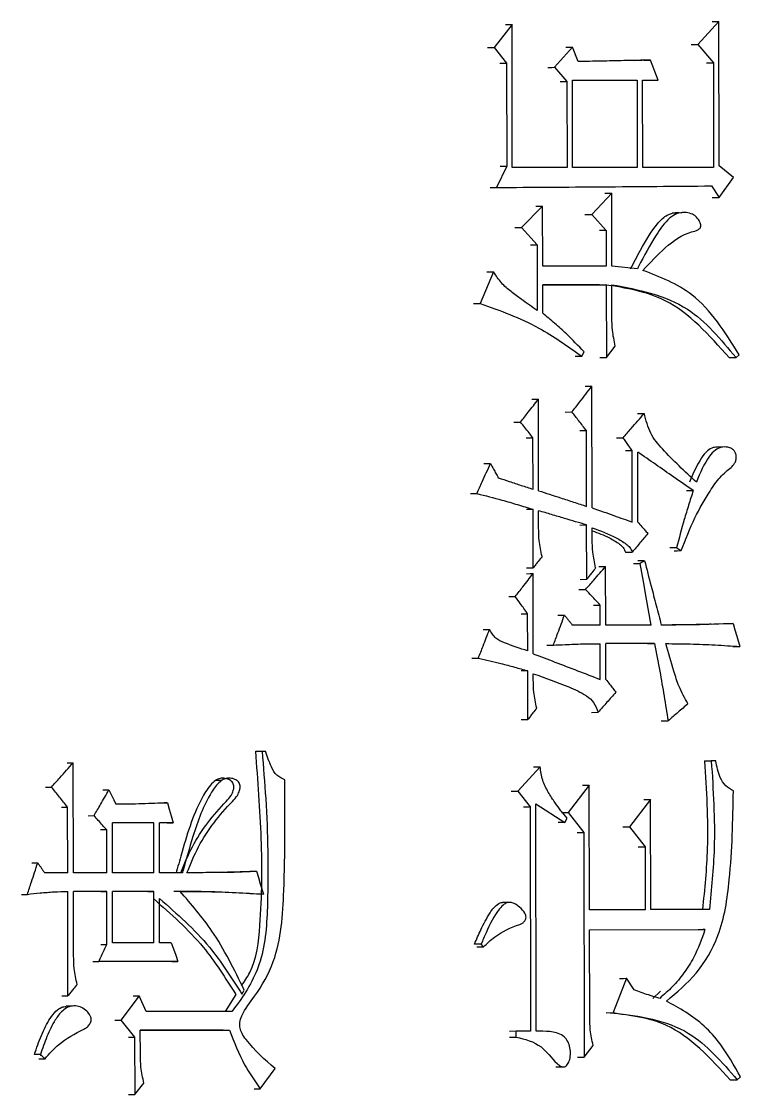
# Model space of a CAD drawing. Header units: millimetres. Extents: x 2312 to 3992, y 755 to 1943.
# Drawn here: x 2935.87 to 2941.31, y 938.12 to 946.23 of the extents above; entities that cross this region are included whole.
import ezdxf

# ---------------------------------------------------------------- set-up
doc = ezdxf.new("R2010")
doc.units = ezdxf.units.MM

msp = doc.modelspace()

# ---------------------------------------------------------------- linework, layer by layer
at = {"color": 7, "linetype": 'Continuous', "lineweight": 25}
for p, q in [((2939.5811, 946.2086), (2939.4458, 946.0354)), ((2939.5829, 945.1269), (2939.5811, 946.2086)), ((2941.1459, 946.2312), (2940.9874, 946.058)), ((2941.1478, 945.1386), (2941.1459, 946.2312)), ((2939.4458, 946.0354), (2939.5392, 945.9165)), ((2940.038, 946.0358), (2939.9031, 945.8843)), ((2940.0803, 945.9277), (2940.038, 946.0358)), ((2940.9874, 946.058), (2941.1047, 945.9175)), ((2940.5061, 945.9363), (2940.5641, 945.9375)), ((2940.6862, 945.7874), (2940.6272, 945.9388)), ((2939.5392, 945.9165), (2939.5405, 945.1377)), ((2939.9031, 945.8843), (2939.9962, 945.7762)), ((2941.1047, 945.9175), (2941.106, 945.1278)), ((2939.9962, 945.7762), (2939.9973, 945.1271)), ((2940.0384, 945.787), (2940.5267, 945.7873)), ((2940.0395, 945.1272), (2940.0384, 945.787)), ((2940.4756, 945.7871), (2940.5267, 945.7873)), ((2940.5267, 945.7873), (2940.5278, 945.1275)), ((2940.5687, 945.7873), (2940.6862, 945.7874)), ((2940.5698, 945.1275), (2940.5687, 945.7873)), ((2940.6349, 945.7872), (2940.6862, 945.7874)), ((2939.5405, 945.1377), (2939.4645, 944.9754)), ((2939.4908, 945.1374), (2939.5405, 945.1377)), ((2939.9973, 945.1271), (2939.5829, 945.1269)), ((2940.5278, 945.1275), (2940.0395, 945.1272)), ((2941.106, 945.1278), (2940.5698, 945.1275)), ((2941.2564, 945.0522), (2941.1478, 945.1386)), ((2941.1482, 944.9007), (2941.2564, 945.0522)), ((2941.0895, 944.9872), (2941.1482, 944.9007)), ((2940.3348, 944.9326), (2940.1835, 944.7703)), ((2940.3357, 944.381), (2940.3348, 944.9326)), ((2939.8119, 944.835), (2939.6515, 944.6726)), ((2939.8127, 944.3806), (2939.8119, 944.835)), ((2940.1835, 944.7703), (2940.2932, 944.6514)), ((2940.8432, 944.7815), (2940.7913, 944.7812)), ((2939.6515, 944.6726), (2939.7702, 944.5429)), ((2940.2932, 944.6514), (2940.2424, 944.6511)), ((2940.2932, 944.6514), (2940.2936, 944.3809)), ((2939.7702, 944.5429), (2939.771, 944.0453)), ((2939.4402, 944.3371), (2939.3387, 944.0991)), ((2939.3905, 944.3369), (2939.4402, 944.3372)), ((2940.2936, 944.3809), (2939.8127, 944.3806)), ((2940.5291, 944.3594), (2940.3357, 944.381)), ((2939.813, 944.24), (2940.2939, 944.2403)), ((2940.2428, 944.2401), (2939.813, 944.2398)), ((2939.8133, 944.0237), (2939.813, 944.24)), ((2940.2431, 944.2401), (2940.2939, 944.2403)), ((2940.2939, 944.2403), (2940.2948, 943.6886)), ((2940.3364, 943.9915), (2940.336, 944.2403)), ((2939.2892, 944.0987), (2939.3387, 944.099)), ((2940.2948, 943.6886), (2940.362, 943.7752)), ((2940.0589, 943.6991), (2940.1094, 943.6993)), ((2940.1094, 943.6993), (2940.1262, 943.7318)), ((2940.244, 943.6884), (2940.2948, 943.6886)), ((2941.2231, 943.689), (2941.2754, 943.6892)), ((2941.2754, 943.6892), (2941.3004, 943.7109)), ((2940.1872, 942.5527), (2940.1857, 943.4722)), ((2939.7818, 942.6823), (2939.7806, 943.3746)), ((2939.9838, 943.2772), (2940.0342, 943.2774)), ((2940.53, 943.2667), (2940.5815, 943.267)), ((2939.5956, 943.2012), (2939.6455, 943.2014)), ((2940.1451, 942.5635), (2940.1441, 943.1369)), ((2939.7395, 942.6931), (2939.7388, 943.0825)), ((2940.3711, 943.0827), (2940.422, 943.0829)), ((2941.1947, 943.0129), (2941.1424, 943.0126)), ((2940.4904, 942.4448), (2940.4895, 942.9856)), ((2940.5324, 942.4448), (2940.5315, 942.9748)), ((2939.2662, 942.6601), (2939.3157, 942.6604)), ((2940.8996, 942.6828), (2940.9513, 942.683)), ((2939.6897, 942.5414), (2939.7397, 942.5416)), ((2939.7405, 942.0981), (2939.7397, 942.5416)), ((2939.7823, 942.401), (2939.782, 942.5309)), ((2940.0947, 942.4227), (2940.1453, 942.4229)), ((2940.146, 942.0119), (2940.1453, 942.4229)), ((2940.1876, 942.3148), (2940.1875, 942.4013)), ((2940.4397, 942.2173), (2940.4907, 942.2175)), ((2940.8264, 942.2502), (2940.7749, 942.25)), ((2940.4986, 942.1308), (2940.5497, 942.1311)), ((2940.5833, 942.1527), (2940.5321, 942.1525)), ((2939.6901, 942.0979), (2939.7405, 942.0981)), ((2939.7416, 941.4491), (2939.7405, 942.0549)), ((2940.2898, 941.6658), (2940.2891, 942.1093)), ((2940.0954, 942.0116), (2940.146, 942.0119)), ((2939.5555, 941.8815), (2939.6054, 941.8817)), ((2940.0871, 941.9359), (2940.1377, 941.9361)), ((2940.1968, 941.817), (2940.2475, 941.8172)), ((2940.2477, 941.6658), (2940.2475, 941.8172)), ((2939.6992, 941.4707), (2939.6987, 941.752)), ((2940.2477, 941.6658), (2940.0369, 941.6656)), ((2940.6345, 941.666), (2940.2898, 941.6658)), ((2941.0869, 941.6729), (2941.2015, 941.6769)), ((2939.3613, 941.6327), (2939.4109, 941.6329)), ((2940.2484, 941.2547), (2940.248, 941.5251)), ((2940.6599, 941.5254), (2940.2901, 941.5252)), ((2940.2905, 941.2547), (2940.2901, 941.5252)), ((2940.6086, 941.5251), (2940.6599, 941.5254)), ((2941.252, 941.5039), (2941.3042, 941.5041)), ((2939.6995, 941.3193), (2939.6495, 941.319)), ((2939.7001, 940.9515), (2939.6995, 941.3193)), ((2939.7419, 941.2544), (2939.7418, 941.2977)), ((2940.1813, 941.0056), (2940.2319, 941.0059)), ((2939.6501, 940.9512), (2939.7001, 940.9515)), ((2940.7102, 940.9411), (2940.7616, 940.9413)), ((2937.642, 940.7119), (2937.6894, 940.7122)), ((2937.6894, 940.7122), (2937.7152, 940.7122)), ((2936.2627, 939.7916), (2936.2613, 940.6246)), ((2939.7938, 940.5946), (2939.6248, 940.4106)), ((2939.7437, 940.5944), (2939.7938, 940.5946)), ((2941.0365, 940.6384), (2941.0885, 940.6386)), ((2941.122, 940.6386), (2941.0885, 940.6386)), ((2936.0507, 940.4403), (2936.0962, 940.4406)), ((2937.3852, 940.4909), (2937.3378, 940.4906)), ((2940.1655, 940.4542), (2940.0056, 940.2486)), ((2940.1671, 939.5131), (2940.1655, 940.4542)), ((2939.6248, 940.4106), (2939.7182, 940.2916)), ((2940.6283, 940.3463), (2940.4691, 940.1407)), ((2940.6298, 939.5134), (2940.6283, 940.3463)), ((2936.2192, 939.7916), (2936.2184, 940.2892)), ((2939.7182, 940.2916), (2939.721, 938.5933)), ((2939.7633, 938.5933), (2939.7604, 940.3133)), ((2939.7604, 940.3133), (2939.9804, 940.1728)), ((2936.3728, 940.2242), (2936.4186, 940.2244)), ((2939.9804, 940.1728), (2939.9301, 940.1726)), ((2939.9804, 940.1728), (2939.9972, 940.2053)), ((2940.0056, 940.2486), (2940.124, 940.0972)), ((2936.5143, 940.1163), (2936.4684, 940.1161)), ((2936.5149, 939.7918), (2936.5143, 940.1163)), ((2936.8699, 940.1707), (2936.5577, 940.1705)), ((2936.5583, 939.7919), (2936.5577, 940.1705)), ((2936.8699, 940.1707), (2936.8236, 940.1705)), ((2936.8706, 939.7921), (2936.8699, 940.1707)), ((2937.0171, 940.1708), (2936.9132, 940.1707)), ((2936.9139, 939.7921), (2936.9132, 940.1707)), ((2936.9706, 940.1706), (2937.0171, 940.1708)), ((2940.124, 940.0972), (2940.1269, 938.3989)), ((2940.4691, 940.1407), (2940.587, 939.9893)), ((2940.587, 939.9893), (2940.5878, 939.5133)), ((2936.2192, 939.7916), (2936.045, 939.7915)), ((2936.5149, 939.7918), (2936.2627, 939.7916)), ((2936.8706, 939.7921), (2936.5583, 939.7919)), ((2937.087, 939.7923), (2936.9139, 939.7921)), ((2937.391, 939.7957), (2937.2409, 939.7929)), ((2937.6003, 939.8032), (2937.6479, 939.8035)), ((2936.2208, 938.8613), (2936.2194, 939.651)), ((2936.5151, 939.6512), (2936.263, 939.651)), ((2936.2638, 939.1642), (2936.263, 939.651)), ((2936.4692, 939.651), (2936.5151, 939.6512)), ((2936.5158, 939.251), (2936.5151, 939.6512)), ((2936.8708, 939.6515), (2936.5586, 939.6512)), ((2936.5592, 939.2618), (2936.5586, 939.6512)), ((2936.8245, 939.6512), (2936.8708, 939.6515)), ((2936.8715, 939.262), (2936.8708, 939.6515)), ((2937.6998, 939.6304), (2937.6525, 939.6302)), ((2936.9148, 939.2621), (2936.9142, 939.5972)), ((2939.5594, 939.5686), (2939.5093, 939.5683)), ((2940.5878, 939.5133), (2940.1671, 939.5131)), ((2941.0737, 939.5136), (2940.6298, 939.5134)), ((2940.1674, 939.3616), (2941.0405, 939.3622)), ((2940.1685, 938.7018), (2940.1674, 939.3616)), ((2936.4699, 939.2507), (2936.5158, 939.251)), ((2936.8715, 939.262), (2936.5592, 939.2618)), ((2937.0014, 939.2621), (2936.9148, 939.2621)), ((2939.347, 939.253), (2939.2971, 939.2527)), ((2939.3639, 939.2314), (2939.347, 939.253)), ((2937.0535, 939.1216), (2936.4552, 939.1211)), ((2937.0069, 939.1213), (2937.0535, 939.1216)), ((2940.4458, 938.994), (2940.3453, 938.7343)), ((2940.5048, 938.9075), (2940.4458, 938.994)), ((2940.7053, 938.8963), (2940.6465, 938.8425)), ((2936.1752, 938.8611), (2936.2208, 938.8613)), ((2936.7595, 938.8617), (2936.621, 938.6777)), ((2936.8117, 938.7428), (2936.7595, 938.8617)), ((2937.413, 938.7428), (2937.4943, 938.8729)), ((2936.2532, 938.7845), (2936.2073, 938.7843)), ((2937.4601, 938.7432), (2936.8117, 938.7428)), ((2940.2942, 938.734), (2940.3453, 938.7343)), ((2936.621, 938.6777), (2936.7253, 938.548)), ((2936.7686, 938.6021), (2937.4431, 938.6026)), ((2937.3958, 938.6024), (2936.7686, 938.6019)), ((2936.7689, 938.4182), (2936.7686, 938.6021)), ((2937.3958, 938.6024), (2937.4431, 938.6026)), ((2939.611, 938.5933), (2939.5611, 938.593)), ((2939.5612, 938.5497), (2939.611, 938.55)), ((2939.611, 938.55), (2939.611, 938.5933)), ((2939.721, 938.5933), (2939.611, 938.5933)), ((2939.7989, 938.5945), (2939.7633, 938.5944)), ((2936.7253, 938.548), (2936.7261, 938.1153)), ((2940.1269, 938.3989), (2940.1941, 938.4854)), ((2940.0763, 938.3986), (2940.1269, 938.3989)), ((2936.0019, 938.385), (2936.0474, 938.3852)), ((2937.6765, 938.1593), (2937.7881, 938.3108)), ((2939.9125, 938.3243), (2939.9629, 938.3246)), ((2941.2324, 938.2262), (2941.2847, 938.2265)), ((2941.2847, 938.2265), (2941.3097, 938.2481)), ((2936.7261, 938.1153), (2936.7953, 938.2019)), ((2936.6799, 938.1151), (2936.7261, 938.1153))]:
    msp.add_line(p, q, dxfattribs=at)
at = {"color": 7, "linetype": 'Continuous', "lineweight": 25, "flags": 128}
for points in [[(2939.5313, 946.2084), (2939.559, 946.2085), (2939.5811, 946.2086)], [(2941.094, 946.2309), (2941.1229, 946.2311), (2941.1459, 946.2312)], [(2939.3961, 946.0352), (2939.4238, 946.0353), (2939.4458, 946.0354)], [(2939.9875, 946.0356), (2940.0156, 946.0357), (2940.038, 946.0358)], [(2940.9354, 946.0578), (2940.9645, 946.0579), (2940.9874, 946.058)], [(2940.5757, 945.9386), (2940.6046, 945.9387), (2940.6272, 945.9388)], [(2939.4894, 945.9163), (2939.5172, 945.9164), (2939.5392, 945.9165)], [(2939.8529, 945.884), (2939.8809, 945.8842), (2939.9031, 945.8843)], [(2941.0528, 945.9172), (2941.0817, 945.9174), (2941.1047, 945.9175)], [(2939.9458, 945.7759), (2939.9739, 945.7761), (2939.9962, 945.7762)], [(2939.4148, 944.9751), (2939.4425, 944.9753), (2939.4645, 944.9754)], [(2940.2839, 944.9324), (2940.3123, 944.9325), (2940.3348, 944.9326)], [(2941.096, 944.9004), (2941.1252, 944.9006), (2941.1482, 944.9007)], [(2939.7618, 944.8347), (2939.7898, 944.8348), (2939.8119, 944.835)], [(2940.1328, 944.77), (2940.1611, 944.7702), (2940.1835, 944.7703)], [(2939.6015, 944.6724), (2939.6294, 944.6725), (2939.6515, 944.6726)], [(2939.7201, 944.5426), (2939.748, 944.5428), (2939.7702, 944.5429)], [(2940.1348, 943.472), (2940.1633, 943.4721), (2940.1857, 943.4722)], [(2939.7305, 943.3744), (2939.7584, 943.3745), (2939.7806, 943.3746)], [(2940.0935, 943.1366), (2940.1217, 943.1367), (2940.1441, 943.1369)], [(2939.6885, 943.0823), (2939.7167, 943.0824), (2939.7388, 943.0825)], [(2940.4382, 942.9854), (2940.4669, 942.9855), (2940.4895, 942.9856)], [(2939.3676, 942.8874), (2939.3952, 942.8875), (2939.4172, 942.8876)], [(2940.8084, 942.2284), (2940.8313, 942.2285), (2940.8456, 942.2286), (2940.8599, 942.2286)], [(2940.6345, 941.666), (2940.5988, 941.8617), (2940.5743, 941.9964), (2940.5497, 942.1311)], [(2939.6905, 942.0546), (2939.7184, 942.0548), (2939.7405, 942.0549)], [(2940.2383, 942.1091), (2940.2666, 942.1092), (2940.2891, 942.1093)], [(2939.6488, 941.7517), (2939.6766, 941.7519), (2939.6987, 941.752)], [(2939.9274, 941.7411), (2939.9555, 941.7412), (2939.9777, 941.7413)], [(2941.2015, 941.6769), (2941.2308, 941.6771), (2941.2538, 941.6772)], [(2941.2538, 941.6772), (2941.2676, 941.6298), (2941.2814, 941.5825), (2941.3042, 941.5041)], [(2939.8431, 941.5139), (2939.8714, 941.514), (2939.8937, 941.5141)], [(2939.2768, 941.4161), (2939.3044, 941.4163), (2939.3263, 941.4164)], [(2936.2157, 940.6243), (2936.2412, 940.6245), (2936.2613, 940.6246)], [(2936.4853, 940.419), (2936.5109, 940.4191), (2936.5312, 940.4192)], [(2936.5312, 940.4192), (2936.5524, 940.3753), (2936.568, 940.3432), (2936.5835, 940.3111)], [(2940.1149, 940.4539), (2940.1431, 940.4541), (2940.1655, 940.4542)], [(2939.575, 940.4103), (2939.6027, 940.4105), (2939.6248, 940.4106)], [(2940.5771, 940.346), (2940.6057, 940.3462), (2940.6283, 940.3463)], [(2936.1728, 940.289), (2936.1982, 940.2891), (2936.2184, 940.2892)], [(2936.9271, 940.322), (2936.953, 940.3221), (2936.9736, 940.3222)], [(2936.9736, 940.3222), (2936.9873, 940.2747), (2937.0022, 940.2227), (2937.0171, 940.1708)], [(2939.6682, 940.2914), (2939.696, 940.2915), (2939.7182, 940.2916)], [(2939.9552, 940.2483), (2939.9833, 940.2484), (2940.0056, 940.2486)], [(2940.0734, 940.0969), (2940.1016, 940.0971), (2940.124, 940.0972)], [(2940.4181, 940.1404), (2940.4465, 940.1406), (2940.4691, 940.1407)], [(2940.5358, 939.989), (2940.5643, 939.9892), (2940.587, 939.9893)], [(2935.9472, 939.8669), (2935.9725, 939.867), (2935.9925, 939.8672)], [(2937.6479, 939.8035), (2937.6621, 939.7561), (2937.6763, 939.7088), (2937.6998, 939.6304)], [(2935.8692, 939.6289), (2935.8944, 939.629), (2935.9144, 939.6291)], [(2941.0405, 939.3622), (2941.024, 939.3621), (2941.0062, 939.362), (2940.9888, 939.3619)], [(2937.0014, 939.2621), (2937.0185, 939.216), (2937.036, 939.1688), (2937.0535, 939.1216)], [(2939.3141, 939.2311), (2939.3315, 939.2312), (2939.3477, 939.2313), (2939.3639, 939.2314)], [(2936.4094, 939.1209), (2936.4349, 939.121), (2936.4552, 939.1211)], [(2940.3948, 938.9938), (2940.4233, 938.9939), (2940.4458, 938.994)], [(2937.5375, 938.8731), (2937.5461, 938.8893), (2937.5546, 938.9055)], [(2936.7133, 938.8615), (2936.7391, 938.8616), (2936.7595, 938.8617)], [(2936.5749, 938.6775), (2936.6006, 938.6776), (2936.621, 938.6777)], [(2936.6792, 938.5478), (2936.7049, 938.5479), (2936.7253, 938.548)], [(2936.0124, 938.4177), (2936.0007, 938.4176), (2935.989, 938.4175), (2935.9671, 938.4174)], [(2937.6292, 938.159), (2937.6409, 938.1591), (2937.653, 938.1592), (2937.6765, 938.1593)]]:
    msp.add_lwpolyline(points, dxfattribs=at)
at = {"color": 7, "linetype": 'Continuous', "lineweight": 25}
for points, knots in [([(2940.6272, 945.9388), (2940.5608, 945.9375), (2940.4366, 945.9349), (2940.2543, 945.9312), (2940.1383, 945.9289), (2940.0803, 945.9277)], [0, 0, 0, 0, 0.365157, 0.682577, 1, 1, 1, 1]), ([(2939.4645, 944.9754), (2939.7298, 944.9771), (2940.1347, 944.9798), (2940.6755, 944.9838), (2940.9515, 944.9861), (2941.0895, 944.9872)], [0, 0, 0, 0, 0.487242, 0.743616, 1, 1, 1, 1]), ([(2940.4778, 944.3592), (2940.5025, 944.4072), (2940.5639, 944.5265), (2940.6474, 944.6671), (2940.7367, 944.7618), (2940.8003, 944.7859), (2940.8419, 944.7905), (2940.8614, 944.7832), (2940.8623, 944.7829)], [0, 0, 0, 0, 0.257229, 0.638919, 0.785449, 0.890225, 0.994686, 1, 1, 1, 1]), ([(2940.5711, 944.3488), (2940.6257, 944.4073), (2940.7354, 944.5248), (2940.8811, 944.6293), (2940.9761, 944.6482), (2940.997, 944.6606), (2941.0042, 944.668), (2941.0078, 944.6766), (2941.0091, 944.6876), (2941.0064, 944.7047), (2940.9947, 944.7305), (2940.9717, 944.7586), (2940.933, 944.7815), (2940.8841, 944.7894), (2940.827, 944.781), (2940.747, 944.7294), (2940.6504, 944.5879), (2940.5764, 944.4531), (2940.5322, 944.3655), (2940.5292, 944.3594)], [0, 0, 0, 0, 0.18163, 0.364882, 0.405351, 0.414707, 0.422093, 0.428253, 0.434385, 0.444972, 0.464049, 0.494572, 0.524891, 0.568286, 0.613424, 0.66332, 0.787219, 0.985383, 1, 1, 1, 1]), ([(2939.771, 944.0453), (2939.7307, 944.0734), (2939.6643, 944.1197), (2939.5728, 944.1867), (2939.4978, 944.2513), (2939.4595, 944.3084), (2939.4402, 944.3371)], [0, 0, 0, 0, 0.3368644, 0.5553727, 0.7756395, 1, 1, 1, 1]), ([(2941.3004, 943.7109), (2941.1927, 943.8812), (2941.0029, 944.1815), (2940.7015, 944.2982), (2940.5712, 944.3486)], [0, 0, 0, 0, 0.56753, 1, 1, 1, 1]), ([(2941.2231, 943.689), (2941.0726, 943.858), (2940.8067, 944.1567), (2940.4428, 944.2148), (2940.2848, 944.2401)], [0, 0, 0, 0, 0.566016, 1, 1, 1, 1]), ([(2940.336, 944.2403), (2940.538, 944.2024), (2940.9042, 944.1336), (2941.1605, 943.8267), (2941.2754, 943.6892)], [0, 0, 0, 0, 0.551707, 1, 1, 1, 1]), ([(2939.3387, 944.099), (2939.4899, 944.0445), (2939.7615, 943.9466), (2940.0026, 943.7752), (2940.1094, 943.6993)], [0, 0, 0, 0, 0.556947, 1, 1, 1, 1]), ([(2940.1262, 943.7318), (2940.082, 943.7784), (2940.0104, 943.8539), (2939.9041, 943.9486), (2939.8436, 943.9986), (2939.8133, 944.0237)], [0, 0, 0, 0, 0.4457179, 0.7226555, 1, 1, 1, 1]), ([(2940.362, 943.7752), (2940.3536, 943.815), (2940.3385, 943.8861), (2940.337, 943.9593), (2940.3364, 943.9915)], [0, 0, 0, 0, 0.558835, 1, 1, 1, 1]), ([(2940.0342, 943.2774), (2940.0534, 943.3021), (2940.0883, 943.347), (2940.1388, 943.4119), (2940.17, 943.4521), (2940.1857, 943.4722)], [0, 0, 0, 0, 0.380765, 0.690382, 1, 1, 1, 1]), ([(2939.6455, 943.2014), (2939.6648, 943.2262), (2939.697, 943.2674), (2939.742, 943.3251), (2939.7677, 943.3581), (2939.7806, 943.3746)], [0, 0, 0, 0, 0.4283605, 0.7141801, 1, 1, 1, 1]), ([(2940.1441, 943.1369), (2940.1344, 943.1492), (2940.1151, 943.1739), (2940.0785, 943.2208), (2940.0515, 943.2553), (2940.0342, 943.2774)], [0, 0, 0, 0, 0.2636094, 0.5272188, 1, 1, 1, 1]), ([(2940.422, 943.0829), (2940.4424, 943.1064), (2940.4791, 943.1488), (2940.5322, 943.2101), (2940.565, 943.248), (2940.5814, 943.2669)], [0, 0, 0, 0, 0.382246, 0.691123, 1, 1, 1, 1]), ([(2940.9762, 942.7479), (2940.8884, 942.8279), (2940.7656, 942.9398), (2940.6206, 943.1121), (2940.5946, 943.2149), (2940.5815, 943.2669)], [0, 0, 0, 0, 0.5534418, 0.7739919, 1, 1, 1, 1]), ([(2939.7388, 943.0825), (2939.7291, 943.0949), (2939.7087, 943.1209), (2939.6776, 943.1605), (2939.6562, 943.1878), (2939.6455, 943.2014)], [0, 0, 0, 0, 0.311538, 0.655769, 1, 1, 1, 1]), ([(2940.4895, 942.9856), (2940.4805, 942.9986), (2940.4647, 943.0213), (2940.4423, 943.0537), (2940.4288, 943.0732), (2940.422, 943.0829)], [0, 0, 0, 0, 0.400148, 0.700074, 1, 1, 1, 1]), ([(2940.8599, 942.2286), (2940.8928, 942.3125), (2940.9546, 942.4705), (2941.06, 942.6513), (2941.1385, 942.7699), (2941.1961, 942.8245), (2941.2363, 942.8544), (2941.2634, 942.8832), (2941.2761, 942.9129), (2941.2784, 942.94), (2941.2732, 942.966), (2941.261, 942.9872), (2941.2406, 943.0035), (2941.208, 943.014), (2941.1641, 943.0137), (2941.1143, 942.9911), (2941.0414, 942.9069), (2941.0046, 942.817), (2940.9762, 942.7479)], [0, 0, 0, 0, 0.1973577, 0.3716218, 0.4684312, 0.5172077, 0.5568316, 0.5884152, 0.6075284, 0.6266788, 0.6455739, 0.6637703, 0.6799899, 0.7065693, 0.7475335, 0.7882241, 0.8372977, 1, 1, 1, 1]), ([(2940.9513, 942.683), (2940.9022, 942.7171), (2940.8079, 942.7828), (2940.668, 942.8801), (2940.577, 942.9433), (2940.5315, 942.9748)], [0, 0, 0, 0, 0.350841, 0.67542, 1, 1, 1, 1]), ([(2941.1422, 943.0123), (2941.1292, 943.0117), (2941.1, 943.0105), (2941.0533, 942.9831), (2940.9867, 942.8977), (2940.9507, 942.8112), (2940.9243, 942.7477)], [0, 0, 0, 0, 0.1173074, 0.2617797, 0.4577595, 1, 1, 1, 1]), ([(2939.3157, 942.6604), (2939.3289, 942.69), (2939.3525, 942.7427), (2939.3863, 942.8184), (2939.4069, 942.8645), (2939.4172, 942.8876)], [0, 0, 0, 0, 0.391005, 0.695503, 1, 1, 1, 1]), ([(2939.4172, 942.8876), (2939.4249, 942.8735), (2939.4387, 942.8485), (2939.4586, 942.8124), (2939.4707, 942.7904), (2939.4767, 942.7795)], [0, 0, 0, 0, 0.39045, 0.695225, 1, 1, 1, 1]), ([(2939.4767, 942.7795), (2939.5045, 942.7703), (2939.5622, 942.7514), (2939.6498, 942.7226), (2939.7096, 942.7029), (2939.7395, 942.6931)], [0, 0, 0, 0, 0.316836, 0.658418, 1, 1, 1, 1]), ([(2939.3157, 942.6604), (2939.3788, 942.6444), (2939.4814, 942.6184), (2939.6224, 942.5773), (2939.7006, 942.5535), (2939.7397, 942.5416)], [0, 0, 0, 0, 0.443258, 0.721609, 1, 1, 1, 1]), ([(2939.7818, 942.6823), (2939.8372, 942.6642), (2939.9255, 942.6354), (2940.0466, 942.5958), (2940.1122, 942.5743), (2940.1451, 942.5635)], [0, 0, 0, 0, 0.457133, 0.728566, 1, 1, 1, 1]), ([(2940.9513, 942.683), (2940.9396, 942.6465), (2940.9164, 942.5735), (2940.8727, 942.43), (2940.8447, 942.3215), (2940.8264, 942.2502)], [0, 0, 0, 0, 0.255842, 0.511695, 1, 1, 1, 1]), ([(2940.1453, 942.4229), (2940.0897, 942.4395), (2940.0014, 942.4657), (2939.8802, 942.5017), (2939.8148, 942.5211), (2939.782, 942.5309)], [0, 0, 0, 0, 0.460095, 0.730047, 1, 1, 1, 1]), ([(2940.1872, 942.5527), (2940.2147, 942.543), (2940.2695, 942.5235), (2940.3706, 942.4875), (2940.4442, 942.4612), (2940.4904, 942.4448)], [0, 0, 0, 0, 0.271219, 0.542438, 1, 1, 1, 1]), ([(2940.5324, 942.4448), (2940.5426, 942.4331), (2940.5604, 942.4129), (2940.5856, 942.384), (2940.6006, 942.3669), (2940.6081, 942.3583)], [0, 0, 0, 0, 0.404836, 0.702418, 1, 1, 1, 1]), ([(2939.808, 942.1847), (2939.7995, 942.2245), (2939.7843, 942.2956), (2939.7829, 942.3688), (2939.7822, 942.401)], [0, 0, 0, 0, 0.558835, 1, 1, 1, 1]), ([(2940.1875, 942.4013), (2940.2493, 942.3785), (2940.3386, 942.3456), (2940.4313, 942.2899), (2940.4747, 942.2545), (2940.4853, 942.2299), (2940.4907, 942.2176)], [0, 0, 0, 0, 0.5541785, 0.8003972, 0.8992106, 1, 1, 1, 1]), ([(2940.1875, 942.3797), (2940.2319, 942.3631), (2940.3037, 942.3363), (2940.3801, 942.2897), (2940.4234, 942.2542), (2940.434, 942.2297), (2940.4394, 942.2173)], [0, 0, 0, 0, 0.472223, 0.763647, 0.880628, 1, 1, 1, 1]), ([(2940.2133, 942.0984), (2940.2048, 942.1382), (2940.1897, 942.2093), (2940.1883, 942.2825), (2940.1876, 942.3148)], [0, 0, 0, 0, 0.558835, 1, 1, 1, 1]), ([(2940.6081, 942.3583), (2940.5982, 942.3463), (2940.5783, 942.3225), (2940.5391, 942.2756), (2940.51, 942.2406), (2940.4908, 942.2176)], [0, 0, 0, 0, 0.254567, 0.509134, 1, 1, 1, 1]), ([(2939.808, 942.1847), (2939.7983, 942.1724), (2939.7823, 942.1517), (2939.7598, 942.1229), (2939.7469, 942.1064), (2939.7405, 942.0981)], [0, 0, 0, 0, 0.42836, 0.71418, 1, 1, 1, 1]), ([(2940.5833, 942.1527), (2940.5999, 942.0889), (2940.6294, 941.9759), (2940.6716, 941.8137), (2940.6972, 941.7153), (2940.71, 941.666)], [0, 0, 0, 0, 0.393352, 0.696676, 1, 1, 1, 1]), ([(2939.6054, 941.8817), (2939.6247, 941.9064), (2939.6569, 941.9477), (2939.7019, 942.0054), (2939.7277, 942.0384), (2939.7405, 942.0549)], [0, 0, 0, 0, 0.42836, 0.71418, 1, 1, 1, 1]), ([(2940.1377, 941.9361), (2940.1581, 941.9595), (2940.1936, 942), (2940.2441, 942.0578), (2940.2741, 942.0921), (2940.2891, 942.1093)], [0, 0, 0, 0, 0.404831, 0.702416, 1, 1, 1, 1]), ([(2940.2133, 942.0984), (2940.2037, 942.0861), (2940.1877, 942.0655), (2940.1652, 942.0366), (2940.1524, 942.0201), (2940.146, 942.0119)], [0, 0, 0, 0, 0.42836, 0.71418, 1, 1, 1, 1]), ([(2939.6987, 941.752), (2939.6895, 941.7648), (2939.6711, 941.7904), (2939.64, 941.8337), (2939.6181, 941.8641), (2939.6054, 941.8817)], [0, 0, 0, 0, 0.296437, 0.592873, 1, 1, 1, 1]), ([(2940.2475, 941.8172), (2940.237, 941.8286), (2940.216, 941.8513), (2940.1794, 941.891), (2940.1533, 941.9192), (2940.1377, 941.9361)], [0, 0, 0, 0, 0.286959, 0.573919, 1, 1, 1, 1]), ([(2939.8937, 941.5141), (2939.905, 941.5447), (2939.9247, 941.5979), (2939.9527, 941.6736), (2939.9694, 941.7188), (2939.9777, 941.7413)], [0, 0, 0, 0, 0.404258, 0.702129, 1, 1, 1, 1]), ([(2939.9777, 941.7413), (2939.9827, 941.735), (2939.9925, 941.7224), (2940.0073, 941.7035), (2940.0221, 941.6846), (2940.032, 941.6719), (2940.0369, 941.6656)], [0, 0, 0, 0, 0.25, 0.5, 0.75, 1, 1, 1, 1]), ([(2941.2538, 941.6772), (2941.1569, 941.6733), (2941.018, 941.6677), (2940.8366, 941.6663), (2940.7522, 941.6661), (2940.71, 941.666)], [0, 0, 0, 0, 0.535662, 0.767824, 1, 1, 1, 1]), ([(2941.0871, 941.6723), (2941.0856, 941.6722), (2941.0831, 941.6722), (2941.0396, 941.6707), (2940.9195, 941.6675), (2940.812, 941.6665), (2940.7537, 941.6662), (2940.731, 941.6661), (2940.7227, 941.6661), (2940.7191, 941.6661), (2940.7192, 941.6661), (2940.7192, 941.6661)], [0, 0, 0, 0, 0.038955, 0.06494, 0.50828, 0.783718, 0.908523, 0.94466, 0.981924, 0.997002, 1, 1, 1, 1]), ([(2939.3263, 941.4164), (2939.3382, 941.4468), (2939.3582, 941.498), (2939.3864, 941.5702), (2939.4027, 941.6119), (2939.4108, 941.6328)], [0, 0, 0, 0, 0.4210481, 0.7105241, 1, 1, 1, 1]), ([(2939.6992, 941.4707), (2939.6411, 941.4894), (2939.56, 941.5156), (2939.4533, 941.5604), (2939.4251, 941.6085), (2939.4109, 941.6328)], [0, 0, 0, 0, 0.554938, 0.774738, 1, 1, 1, 1]), ([(2939.8937, 941.5141), (2939.9232, 941.5157), (2939.997, 941.5196), (2940.1151, 941.5236), (2940.2037, 941.5246), (2940.248, 941.5251)], [0, 0, 0, 0, 0.249757, 0.624822, 1, 1, 1, 1]), ([(2940.6599, 941.5254), (2940.6731, 941.4557), (2940.6982, 941.3239), (2940.7316, 941.129), (2940.7516, 941.0039), (2940.7616, 940.9413)], [0, 0, 0, 0, 0.359205, 0.679574, 1, 1, 1, 1]), ([(2940.7438, 941.5254), (2940.8057, 941.525), (2940.9303, 941.5241), (2941.1171, 941.516), (2941.2418, 941.5081), (2941.3042, 941.5041)], [0, 0, 0, 0, 0.33056, 0.665221, 1, 1, 1, 1]), ([(2940.9119, 941.071), (2940.8877, 941.1138), (2940.844, 941.1909), (2940.7957, 941.3475), (2940.7641, 941.4559), (2940.7438, 941.5254)], [0, 0, 0, 0, 0.308167, 0.555958, 1, 1, 1, 1]), ([(2939.3263, 941.4164), (2939.3834, 941.4032), (2939.4745, 941.3823), (2939.5986, 941.3482), (2939.6659, 941.3289), (2939.6995, 941.3193)], [0, 0, 0, 0, 0.455912, 0.727931, 1, 1, 1, 1]), ([(2939.7416, 941.4491), (2939.7963, 941.4282), (2939.9082, 941.3853), (2940.0772, 941.3205), (2940.1913, 941.2766), (2940.2484, 941.2547)], [0, 0, 0, 0, 0.323157, 0.661578, 1, 1, 1, 1]), ([(2939.7418, 941.2977), (2939.8316, 941.2658), (2939.9683, 941.2171), (2940.1228, 941.1491), (2940.2041, 941.0834), (2940.2226, 941.032), (2940.2319, 941.0059)], [0, 0, 0, 0, 0.493627, 0.751972, 0.874128, 1, 1, 1, 1]), ([(2939.7677, 941.0381), (2939.7592, 941.0778), (2939.744, 941.149), (2939.7425, 941.2221), (2939.7419, 941.2544)], [0, 0, 0, 0, 0.558835, 1, 1, 1, 1]), ([(2940.2905, 941.2547), (2940.3002, 941.2424), (2940.3176, 941.22), (2940.3429, 941.1876), (2940.3586, 941.1675), (2940.3664, 941.1574)], [0, 0, 0, 0, 0.380769, 0.690385, 1, 1, 1, 1]), ([(2940.3664, 941.1574), (2940.3552, 941.1448), (2940.3328, 941.1195), (2940.2992, 941.0817), (2940.2656, 941.0438), (2940.2432, 941.0185), (2940.232, 941.0059)], [0, 0, 0, 0, 0.25, 0.5, 0.75, 1, 1, 1, 1]), ([(2940.9119, 941.071), (2940.8869, 941.0494), (2940.8368, 941.0062), (2940.7866, 940.963), (2940.7616, 940.9413)], [0, 0, 0, 0, 0.499635, 1, 1, 1, 1]), ([(2939.7677, 941.0381), (2939.758, 941.0257), (2939.7419, 941.0051), (2939.7194, 940.9762), (2939.7065, 940.9597), (2939.7001, 940.9515)], [0, 0, 0, 0, 0.4283603, 0.7141801, 1, 1, 1, 1]), ([(2937.6894, 940.7122), (2937.6995, 940.5924), (2937.7317, 940.2089), (2937.7408, 939.6813), (2937.7109, 939.1319), (2937.5629, 938.8737), (2937.4743, 938.7608), (2937.4604, 938.743)], [0, 0, 0, 0, 0.175955, 0.563795, 0.77802, 0.965061, 1, 1, 1, 1]), ([(2937.5343, 938.9368), (2937.5569, 938.9697), (2937.6463, 939.0998), (2937.689, 939.497), (2937.6927, 940.0514), (2937.6588, 940.491), (2937.6418, 940.7119)], [0, 0, 0, 0, 0.068592, 0.271381, 0.633799, 1, 1, 1, 1]), ([(2937.8618, 940.496), (2937.8406, 940.5052), (2937.7969, 940.5243), (2937.7501, 940.6077), (2937.7285, 940.6723), (2937.7152, 940.7122)], [0, 0, 0, 0, 0.266463, 0.547608, 1, 1, 1, 1]), ([(2936.0962, 940.4406), (2936.1172, 940.464), (2936.1553, 940.5064), (2936.2103, 940.5677), (2936.2443, 940.6056), (2936.2613, 940.6246)], [0, 0, 0, 0, 0.382288, 0.691144, 1, 1, 1, 1]), ([(2939.9972, 940.2053), (2939.9663, 940.2428), (2939.9152, 940.3049), (2939.8541, 940.4015), (2939.8075, 940.4911), (2939.7984, 940.5599), (2939.7938, 940.5946)], [0, 0, 0, 0, 0.334836, 0.553745, 0.775373, 1, 1, 1, 1]), ([(2941.0365, 940.6384), (2941.0508, 940.4179), (2941.0751, 940.0419), (2941.0373, 939.668), (2941.0217, 939.5134)], [0, 0, 0, 0, 0.586461, 1, 1, 1, 1]), ([(2941.0885, 940.6386), (2941.1028, 940.4181), (2941.1272, 940.0422), (2941.0894, 939.6682), (2941.0737, 939.5136)], [0, 0, 0, 0, 0.586461, 1, 1, 1, 1]), ([(2941.256, 940.4116), (2941.2357, 940.4227), (2941.1942, 940.4454), (2941.1435, 940.5264), (2941.1302, 940.5958), (2941.122, 940.6386)], [0, 0, 0, 0, 0.268928, 0.548046, 1, 1, 1, 1]), ([(2937.0747, 939.792), (2937.1021, 939.859), (2937.1853, 940.0624), (2937.3334, 940.2448), (2937.4542, 940.3704), (2937.4717, 940.4094), (2937.477, 940.4377), (2937.4754, 940.4577), (2937.4684, 940.4743), (2937.4536, 940.49), (2937.4267, 940.504), (2937.3914, 940.5105), (2937.3517, 940.5019), (2937.2983, 940.4621), (2937.1851, 940.2889), (2937.1122, 940.051), (2937.0557, 939.8503), (2937.0412, 939.796), (2937.0401, 939.792)], [0, 0, 0, 0, 0.1240749, 0.3766694, 0.4113218, 0.4353589, 0.4491075, 0.4595935, 0.4685264, 0.4795687, 0.4975901, 0.5244678, 0.5465191, 0.5733737, 0.6443618, 0.9043295, 0.9930061, 1, 1, 1, 1]), ([(2937.1216, 939.7923), (2937.149, 939.8592), (2937.2324, 940.0625), (2937.3804, 940.2451), (2937.5015, 940.3705), (2937.519, 940.4096), (2937.5244, 940.4378), (2937.5229, 940.4578), (2937.5159, 940.4745), (2937.5011, 940.4901), (2937.4742, 940.5042), (2937.439, 940.5107), (2937.4017, 940.5027), (2937.3539, 940.4702), (2937.2559, 940.3337), (2937.1735, 940.0971), (2937.1129, 939.8887), (2937.0881, 939.7966), (2937.087, 939.7923)], [0, 0, 0, 0, 0.124007, 0.376465, 0.411268, 0.435218, 0.449016, 0.459492, 0.468414, 0.479423, 0.497391, 0.524308, 0.546398, 0.568411, 0.629484, 0.837717, 0.992417, 1, 1, 1, 1]), ([(2936.2184, 940.2892), (2936.198, 940.3144), (2936.1675, 940.3523), (2936.1267, 940.4027), (2936.1063, 940.4279), (2936.0962, 940.4406)], [0, 0, 0, 0, 0.5, 0.75, 1, 1, 1, 1]), ([(2936.4186, 940.2244), (2936.4347, 940.2524), (2936.4616, 940.2988), (2936.4991, 940.3637), (2936.5205, 940.4007), (2936.5312, 940.4192)], [0, 0, 0, 0, 0.429876, 0.714938, 1, 1, 1, 1]), ([(2937.7881, 938.3108), (2937.7107, 938.3795), (2937.62, 938.4599), (2937.5387, 938.5716), (2937.52, 938.6159), (2937.5191, 938.6643), (2937.5499, 938.7531), (2937.661, 938.8864), (2937.828, 939.1824), (2937.8661, 939.7606), (2937.8634, 940.2185), (2937.8618, 940.4959)], [0, 0, 0, 0, 0.138482, 0.162102, 0.180201, 0.198515, 0.22064, 0.2973, 0.42504, 0.651641, 1, 1, 1, 1]), ([(2940.7484, 938.8212), (2940.8273, 938.8873), (2940.9861, 939.0201), (2941.1713, 939.3355), (2941.2441, 939.8195), (2941.2515, 940.1877), (2941.256, 940.4116)], [0, 0, 0, 0, 0.189623, 0.381301, 0.623814, 1, 1, 1, 1]), ([(2936.9736, 940.3222), (2936.9099, 940.3188), (2936.8132, 940.3135), (2936.683, 940.3117), (2936.6167, 940.3113), (2936.5835, 940.3111)], [0, 0, 0, 0, 0.490533, 0.745253, 1, 1, 1, 1]), ([(2936.5143, 940.1163), (2936.5039, 940.1282), (2936.4827, 940.1521), (2936.4508, 940.1881), (2936.4293, 940.2123), (2936.4186, 940.2244)], [0, 0, 0, 0, 0.327554, 0.663777, 1, 1, 1, 1]), ([(2935.9144, 939.6291), (2935.9247, 939.6604), (2935.9428, 939.7157), (2935.9689, 939.795), (2935.9846, 939.8431), (2935.9925, 939.8672)], [0, 0, 0, 0, 0.394054, 0.697027, 1, 1, 1, 1]), ([(2935.9925, 939.8672), (2935.9969, 939.8608), (2936.0056, 939.8482), (2936.0187, 939.8293), (2936.0318, 939.8104), (2936.0406, 939.7978), (2936.045, 939.7915)], [0, 0, 0, 0, 0.25, 0.5, 0.75, 1, 1, 1, 1]), ([(2937.6479, 939.8035), (2937.5816, 939.8007), (2937.461, 939.7958), (2937.2855, 939.7931), (2937.1762, 939.7926), (2937.1216, 939.7923)], [0, 0, 0, 0, 0.378518, 0.689253, 1, 1, 1, 1]), ([(2937.3902, 939.796), (2937.4063, 939.7962), (2937.4764, 939.7975), (2937.5464, 939.8007), (2937.6003, 939.8032)], [0, 0, 0, 0, 0.228932, 1, 1, 1, 1]), ([(2935.9144, 939.6291), (2935.9464, 939.6328), (2936.0131, 939.6404), (2936.1148, 939.6488), (2936.1845, 939.6502), (2936.2194, 939.651)], [0, 0, 0, 0, 0.315282, 0.657356, 1, 1, 1, 1]), ([(2937.6522, 939.6302), (2937.5804, 939.6348), (2937.4399, 939.6437), (2937.2301, 939.6507), (2937.0921, 939.6512), (2937.023, 939.6514)], [0, 0, 0, 0, 0.343433, 0.671623, 1, 1, 1, 1]), ([(2937.0699, 939.6516), (2937.1407, 939.6514), (2937.2813, 939.651), (2937.4914, 939.6437), (2937.6303, 939.6349), (2937.6998, 939.6304)], [0, 0, 0, 0, 0.336229, 0.668022, 1, 1, 1, 1]), ([(2937.5546, 938.9055), (2937.4795, 939.0596), (2937.3465, 939.3325), (2937.1538, 939.5547), (2937.0699, 939.6515)], [0, 0, 0, 0, 0.564488, 1, 1, 1, 1]), ([(2936.8676, 939.597), (2936.9995, 939.4813), (2937.2375, 939.2725), (2937.4122, 938.9961), (2937.49, 938.8728)], [0, 0, 0, 0, 0.554322, 1, 1, 1, 1]), ([(2936.9142, 939.5972), (2937.0463, 939.4815), (2937.2846, 939.2728), (2937.4595, 938.9963), (2937.5375, 938.8731)], [0, 0, 0, 0, 0.554384, 1, 1, 1, 1]), ([(2939.2971, 939.2527), (2939.3127, 939.2893), (2939.3475, 939.3707), (2939.3963, 939.4633), (2939.4428, 939.5293), (2939.4728, 939.5572), (2939.4973, 939.5688), (2939.5074, 939.5677), (2939.5089, 939.5676)], [0, 0, 0, 0, 0.297354, 0.662144, 0.788121, 0.915139, 0.986847, 1, 1, 1, 1]), ([(2939.3639, 939.2314), (2939.3912, 939.2573), (2939.4726, 939.3344), (2939.579, 939.3812), (2939.6603, 939.4095), (2939.6757, 939.425), (2939.6844, 939.4411), (2939.6874, 939.4557), (2939.6853, 939.471), (2939.671, 939.4995), (2939.641, 939.5309), (2939.6037, 939.5601), (2939.5703, 939.5698), (2939.5439, 939.5677), (2939.5148, 939.5519), (2939.4517, 939.4826), (2939.3991, 939.3746), (2939.3592, 939.2816), (2939.347, 939.253)], [0, 0, 0, 0, 0.115814, 0.344663, 0.368828, 0.39319, 0.409897, 0.422378, 0.434923, 0.453158, 0.514672, 0.566579, 0.59965, 0.62581, 0.651927, 0.703898, 0.90891, 1, 1, 1, 1]), ([(2941.0405, 939.3622), (2941.0154, 939.2906), (2940.9742, 939.1734), (2940.8837, 939.0335), (2940.7974, 938.9283), (2940.731, 938.8711), (2940.698, 938.8427)], [0, 0, 0, 0, 0.3463703, 0.567178, 0.7849776, 1, 1, 1, 1]), ([(2936.4552, 939.1211), (2936.4621, 939.1359), (2936.4756, 939.1649), (2936.4958, 939.2082), (2936.5092, 939.2367), (2936.5158, 939.251)], [0, 0, 0, 0, 0.340619, 0.67031, 1, 1, 1, 1]), ([(2936.2903, 938.9479), (2936.2816, 938.9877), (2936.2659, 939.0588), (2936.2645, 939.132), (2936.2638, 939.1642)], [0, 0, 0, 0, 0.558835, 1, 1, 1, 1]), ([(2936.2903, 938.9479), (2936.2804, 938.9355), (2936.2638, 938.9149), (2936.2406, 938.8861), (2936.2274, 938.8696), (2936.2208, 938.8613)], [0, 0, 0, 0, 0.4283602, 0.7141801, 1, 1, 1, 1]), ([(2940.698, 938.8427), (2940.6694, 938.8507), (2940.6225, 938.8637), (2940.5585, 938.8871), (2940.5227, 938.9007), (2940.5048, 938.9075)], [0, 0, 0, 0, 0.438752, 0.719321, 1, 1, 1, 1]), ([(2941.3097, 938.2481), (2941.2614, 938.3344), (2941.1825, 938.4755), (2941.0376, 938.6369), (2940.8975, 938.741), (2940.7979, 938.7945), (2940.7484, 938.8211)], [0, 0, 0, 0, 0.347372, 0.56793, 0.785018, 1, 1, 1, 1]), ([(2935.9669, 938.4174), (2935.9839, 938.4661), (2936.017, 938.561), (2936.0707, 938.6733), (2936.1254, 938.7428), (2936.1675, 938.7766), (2936.196, 938.7803), (2936.2075, 938.7818)], [0, 0, 0, 0, 0.33119, 0.645526, 0.797777, 0.918824, 1, 1, 1, 1]), ([(2936.0474, 938.3852), (2936.0803, 938.4228), (2936.1646, 938.519), (2936.2842, 938.58), (2936.3648, 938.6228), (2936.3825, 938.6421), (2936.3931, 938.6608), (2936.3975, 938.6825), (2936.3945, 938.7026), (2936.3811, 938.7284), (2936.3541, 938.7565), (2936.3141, 938.7814), (2936.2661, 938.7884), (2936.2193, 938.7785), (2936.1686, 938.7427), (2936.1133, 938.6676), (2936.0596, 938.5537), (2936.0283, 938.4633), (2936.0124, 938.4177)], [0, 0, 0, 0, 0.132576, 0.3392, 0.368942, 0.383767, 0.408892, 0.423885, 0.438973, 0.45932, 0.498147, 0.542368, 0.587069, 0.63299, 0.675109, 0.75468, 0.876187, 1, 1, 1, 1]), ([(2941.2324, 938.2262), (2941.0811, 938.3905), (2940.8135, 938.6809), (2940.4515, 938.7179), (2940.2942, 938.734)], [0, 0, 0, 0, 0.5655168, 1, 1, 1, 1]), ([(2940.3453, 938.7343), (2940.5466, 938.7073), (2940.9112, 938.6585), (2941.1691, 938.3602), (2941.2847, 938.2265)], [0, 0, 0, 0, 0.551895, 1, 1, 1, 1]), ([(2940.1941, 938.4854), (2940.1857, 938.5252), (2940.1706, 938.5963), (2940.1691, 938.6695), (2940.1685, 938.7018)], [0, 0, 0, 0, 0.558835, 1, 1, 1, 1]), ([(2937.4431, 938.6026), (2937.4777, 938.5127), (2937.5389, 938.3534), (2937.6348, 938.2182), (2937.6765, 938.1593)], [0, 0, 0, 0, 0.564088, 1, 1, 1, 1]), ([(2939.611, 938.55), (2939.6787, 938.5336), (2939.801, 938.5039), (2939.886, 938.3794), (2939.9458, 938.328), (2939.9724, 938.321), (2939.9912, 938.3307), (2940.0062, 938.349), (2940.0201, 938.3821), (2940.0253, 938.4299), (2940.0179, 938.4807), (2939.9996, 938.5275), (2939.9513, 938.5775), (2939.8659, 938.5949), (2939.7975, 938.5938), (2939.7633, 938.5933)], [0, 0, 0, 0, 0.230315, 0.416653, 0.453363, 0.487574, 0.504133, 0.522235, 0.561764, 0.612067, 0.663426, 0.714082, 0.762172, 0.881162, 1, 1, 1, 1]), ([(2936.0474, 938.3852), (2936.0444, 938.388), (2936.0371, 938.3947), (2936.0255, 938.4055), (2936.0168, 938.4136), (2936.0124, 938.4177)], [0, 0, 0, 0, 0.252839, 0.626395, 1, 1, 1, 1]), ([(2936.7953, 938.2019), (2936.7866, 938.2416), (2936.7711, 938.3128), (2936.7696, 938.3859), (2936.7689, 938.4182)], [0, 0, 0, 0, 0.558835, 1, 1, 1, 1])]:
    msp.add_open_spline(points, degree=3, knots=knots, dxfattribs=at)
for points in [[(2940.8264, 942.2502), (2940.832, 942.2466), (2940.8432, 942.2394), (2940.8543, 942.2322), (2940.8599, 942.2286)], [(2940.5833, 942.1527), (2940.5777, 942.1491), (2940.5665, 942.1419), (2940.5553, 942.1347), (2940.5497, 942.1311)]]:
    msp.add_open_spline(points, degree=3, dxfattribs=at)

doc.saveas('drawing.dxf')
